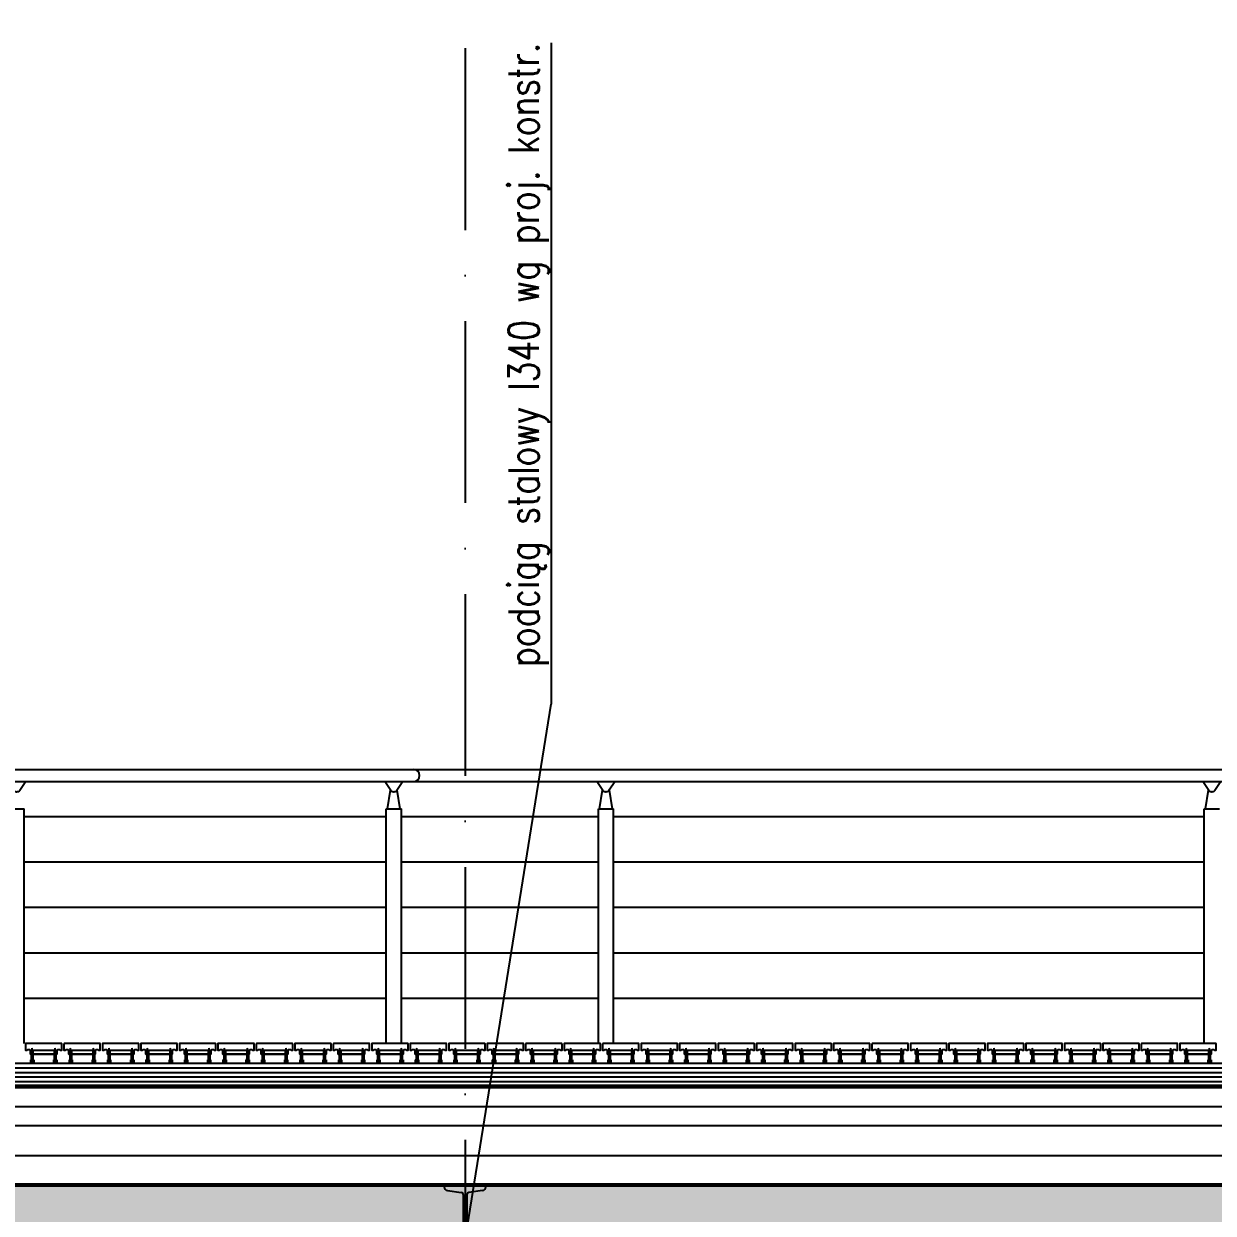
# Model space of a CAD drawing. Header units: millimetres. Extents: x 58205 to 122423, y 1055 to 94479.
# Drawn here: x 70079.8 to 70472.4, y 19543.4 to 19936.1 of the extents above; entities that cross this region are included whole.
import ezdxf

# ---------------------------------------------------------------- set-up
doc = ezdxf.new("R2010")
doc.units = ezdxf.units.MM
for name, pattern in [('0707_PB_080619_gn_xref$0$ACAD_ISO10W100', [18, 12, -3, 0, -3]), ('ACAD_ISO03W100', [30, 12, -18]), ('ACAD_ISO10W100', [18, 12, -3, 0, -3]), ('HIDDEN', [9.525, 6.35, -3.175])]:
    doc.linetypes.add(name, pattern=pattern)
for name, color, linetype in [('+48_HACZE', 253, 'Continuous'), ('+48_IZOLACJE', 4, 'Continuous'), ('+48_MEBLE', 251, 'Continuous'), ('+48_OPISY', 3, 'Continuous'), ('+48_OSIE', 8, 'Continuous'), ('+48_PRZEKRÓJ', 1, 'Continuous'), ('+48_STOLARKA_DRZWI', 3, 'Continuous'), ('+48_WEŁNA', 252, 'Continuous'), ('+48_WIDOK', 5, 'Continuous'), ('+48_ŻELBET', 242, 'Continuous'), ('1_CIENKA', 252, 'Continuous')]:
    doc.layers.add(name, color=color, linetype=linetype)
doc.styles.add('WRP_ARIAL', font='ARIAL.TTF', dxfattribs={"width": 0.8})
doc.linetypes.add('BATTING', pattern='A,0.00254,-2.54,[134,ltypeshp.shx,S=2.54,R=0,X=-2.54,Y=0],-5.08,[134,ltypeshp.shx,S=2.54,R=180,X=2.54,Y=0],-2.54', length=10.16254)
doc.linetypes.add('ZIGZAG', pattern='A,0.00254,-5.08,[131,ltypeshp.shx,S=5.08,R=0,X=-5.08,Y=0],-10.16,[131,ltypeshp.shx,S=5.08,R=180,X=5.08,Y=0],-5.08', length=20.32254)

# ---------------------------------------------------------------- blocks, each defined once
blk = doc.blocks.new('A$C6D9607FD')
at = {"layer": '+48_PRZEKRÓJ', "color": 251}
for p, q in [((137, 340), (0, 340)), ((0, 340), (0, 337.1)), ((10.5, 325), (56.1, 318.6)), ((126.5, 325), (80.9, 318.6)), ((137, 340), (137, 337.1)), ((62.4, 311.4), (62.4, 28.6)), ((74.6, 311.4), (74.6, 28.6)), ((0, 0), (0, 2.9)), ((10.5, 15), (56.1, 21.4)), ((126.5, 15), (80.9, 21.4)), ((137, 0), (137, 2.9)), ((137, 0), (0, 0)), ((137, 0), (0, 0))]:
    blk.add_line(p, q, dxfattribs=at)
for centre, radius, start, end in [((12.2, 337.1), 12.2, 180, 262.0304), ((55.1, 311.4), 7.3, 0, 82.0304), ((81.9, 311.4), 7.3, 97.9696, 180), ((124.8, 337.1), 12.2, 277.9696, 0), ((12.2, 2.9), 12.2, 97.9696, 180), ((55.1, 28.6), 7.3, 277.9696, 0), ((81.9, 28.6), 7.3, 180, 262.0304), ((124.8, 2.9), 12.2, 0, 82.0304)]:
    blk.add_arc(centre, radius, start, end, dxfattribs=at)

msp = doc.modelspace()

# ---------------------------------------------------------------- hatches: boundary and pattern name
at = {"layer": '+48_HACZE', "linetype": 'Continuous'}
h = msp.add_hatch(dxfattribs=at)
h.set_pattern_fill('ANSI33', color=256, scale=2, style=0)
h.set_pattern_definition([(45, (5e-05, 12723.362), (-8.9802561, 8.9802561), []), (45, (8.98, 12723.362), (-8.9802561, 8.9802561), [6.35, -3.175])])
edge = h.paths.add_edge_path()
edge.add_line((71253.484, 19449.451), (71277.484, 19449.451))
edge.add_line((71277.484, 19449.451), (71277.484, 19586.451))
edge.add_line((71277.484, 19586.451), (71253.484, 19586.451))
edge.add_line((71253.484, 19586.451), (71253.484, 19552.451))
edge.add_line((71253.484, 19552.451), (69717.484, 19553.447))
edge.add_line((69717.484, 19553.447), (69717.484, 19595.451))
edge.add_line((69717.484, 19595.451), (69693.484, 19595.451))
edge.add_line((69693.484, 19595.451), (69693.484, 19515.451))
edge.add_line((69693.484, 19515.451), (69717.484, 19515.451))
edge.add_line((69717.484, 19515.451), (69717.484, 19534.451))
edge.add_line((69717.484, 19534.451), (71253.484, 19534.451))
edge.add_line((71253.484, 19534.451), (71253.484, 19449.451))

# ---------------------------------------------------------------- linework, layer by layer
at = {"layer": '+48_IZOLACJE', "linetype": 'HIDDEN', "const_width": 1}
msp.add_lwpolyline([(69718.984, 19585.451), (71253.484, 19585.451)], dxfattribs=at)
at = {"layer": '+48_IZOLACJE', "linetype": 'ACAD_ISO03W100', "ltscale": 0.5, "const_width": 1}
msp.add_lwpolyline([(71253.484, 19552.947), (69717.484, 19552.974)], dxfattribs=at)
at = {"layer": '+48_MEBLE'}
for p, q in [((70208.484, 19689.951), (71271.984, 19689.951)), ((70208.484, 19685.951), (71271.995, 19685.951)), ((70074.984, 19676.951), (70079.984, 19676.951)), ((70199.484, 19676.951), (70204.484, 19676.951)), ((70269.484, 19599.451), (70269.484, 19676.951)), ((70269.484, 19676.951), (70274.484, 19676.951)), ((70269.484, 19599.451), (70269.484, 19676.951)), ((70269.484, 19676.951), (70274.484, 19676.951)), ((70274.484, 19599.451), (70274.484, 19676.951)), ((70274.484, 19599.451), (70274.484, 19676.951)), ((70469.484, 19599.451), (70469.484, 19676.951)), ((70469.484, 19676.951), (70474.484, 19676.951)), ((70079.984, 19674.451), (70199.484, 19674.451)), ((70079.984, 19674.451), (70199.484, 19674.451)), ((70204.484, 19674.451), (70269.484, 19674.451)), ((70274.484, 19674.451), (70469.484, 19674.451)), ((70079.984, 19659.451), (70199.484, 19659.451)), ((70204.484, 19659.451), (70269.484, 19659.451)), ((70274.484, 19659.451), (70469.484, 19659.451)), ((70079.984, 19644.451), (70199.484, 19644.451)), ((70204.484, 19644.451), (70269.484, 19644.451)), ((70274.484, 19644.451), (70469.484, 19644.451)), ((70079.984, 19629.451), (70199.484, 19629.451)), ((70204.484, 19629.451), (70269.484, 19629.451)), ((70274.484, 19629.451), (70469.484, 19629.451)), ((70079.984, 19614.451), (70199.484, 19614.451)), ((70079.984, 19614.451), (70199.484, 19614.451)), ((70204.484, 19614.451), (70269.484, 19614.451)), ((70274.484, 19614.451), (70469.484, 19614.451))]:
    msp.add_line(p, q, dxfattribs=at)
for points in [[(70080.484, 19685.951), (70078.475, 19682.951, -0.4595573), (70076.475, 19682.951), (70074.484, 19685.951)], [(70080.484, 19685.951), (70078.475, 19682.951, -0.4595573), (70076.475, 19682.951), (70074.484, 19685.951)], [(70204.984, 19685.951), (70202.975, 19682.951, -0.4595573), (70200.975, 19682.951), (70198.984, 19685.951)], [(70204.984, 19685.951), (70202.975, 19682.951, -0.4595573), (70200.975, 19682.951), (70198.984, 19685.951)], [(70274.984, 19685.951), (70272.975, 19682.951, -0.4595573), (70270.975, 19682.951), (70268.984, 19685.951)], [(70274.984, 19685.951), (70272.975, 19682.951, -0.4595573), (70270.975, 19682.951), (70268.984, 19685.951)], [(70474.984, 19685.951), (70472.975, 19682.951, -0.4595573), (70470.975, 19682.951), (70468.984, 19685.951)]]:
    msp.add_lwpolyline(points, format="xyb", dxfattribs=at)
for points in [[(70199.843, 19676.951), (70200.845, 19683.147)], [(70199.843, 19676.951), (70200.845, 19683.147)], [(70204.108, 19676.951), (70203.106, 19683.145)], [(70204.108, 19676.951), (70203.106, 19683.145)], [(70269.843, 19676.951), (70270.845, 19683.147)], [(70269.843, 19676.951), (70270.845, 19683.147)], [(70274.108, 19676.951), (70273.106, 19683.146)], [(70274.108, 19676.951), (70273.106, 19683.146)], [(70469.843, 19676.951), (70470.845, 19683.147)]]:
    msp.add_lwpolyline(points, dxfattribs=at)
at = {"layer": '+48_OPISY'}
for points in [[(70253.926, 19929.863), (70253.926, 19711.475)], [(70224.874, 19530.405), (70253.926, 19711.475)]]:
    msp.add_lwpolyline(points, dxfattribs=at)
at = {"layer": '+48_OSIE', "linetype": 'ACAD_ISO10W100', "ltscale": 5}
msp.add_line((70225.484, 20108.228), (70225.484, 18660.697), dxfattribs=at)
at = {"layer": '+48_WEŁNA', "linetype": 'BATTING', "ltscale": 0.6}
msp.add_line((69717.484, 19578.701), (71252.984, 19578.701), dxfattribs=at)
at = {"layer": '+48_WEŁNA', "linetype": 'BATTING', "ltscale": 0.9}
msp.add_line((69717.484, 19562.451), (71252.984, 19562.451), dxfattribs=at)
at = {"layer": '+48_WEŁNA', "linetype": 'ZIGZAG', "ltscale": 0.28}
for points in [[(69718.984, 19591.451), (71253.484, 19591.451)], [(69718.984, 19588.451), (71252.884, 19588.451)]]:
    msp.add_lwpolyline(points, dxfattribs=at)
at = {"layer": '+48_WIDOK'}
for p, q in [((69746.484, 19689.951), (70208.484, 19689.951)), ((69746.484, 19685.951), (70208.484, 19685.951)), ((70074.984, 19676.951), (70079.984, 19676.951)), ((70079.984, 19599.451), (70079.984, 19676.951)), ((70079.984, 19599.451), (70079.984, 19676.951)), ((70199.484, 19599.451), (70199.484, 19676.951)), ((70199.484, 19599.451), (70199.484, 19676.951)), ((70199.484, 19676.951), (70204.484, 19676.951)), ((70204.484, 19599.451), (70204.484, 19676.951)), ((70204.484, 19599.451), (70204.484, 19676.951))]:
    msp.add_line(p, q, dxfattribs=at)
at = {"layer": '+48_WIDOK', "ltscale": 3}
for p, q in [((69717.484, 19584.951), (71253.484, 19584.951)), ((69717.484, 19572.451), (71252.984, 19572.451))]:
    msp.add_line(p, q, dxfattribs=at)
for points in [[(69720.269, 19592.951), (71253.484, 19592.951)], [(69718.984, 19589.951), (71253.484, 19589.951)], [(69718.984, 19586.951), (71252.884, 19586.951)]]:
    msp.add_lwpolyline(points, dxfattribs=at)
at = {"layer": '+48_WIDOK'}
msp.add_arc((70208.484, 19687.951), 2, 270, 90, dxfattribs=at)
at = {"layer": '+48_ŻELBET', "linetype": 'Continuous'}
msp.add_line((69717.484, 19552.451), (71253.484, 19552.451), dxfattribs=at)
at = {"layer": '1_CIENKA', "linetype": '0707_PB_080619_gn_xref$0$ACAD_ISO10W100', "lineweight": -3, "ltscale": 0.1}
for p, q in [((70082.584, 19592.951), (70082.584, 19598.301)), ((70090.184, 19592.951), (70090.184, 19598.301)), ((70095.284, 19592.951), (70095.284, 19598.301)), ((70102.884, 19592.951), (70102.884, 19598.301)), ((70107.984, 19592.951), (70107.984, 19598.301)), ((70115.584, 19592.951), (70115.584, 19598.301)), ((70120.684, 19592.951), (70120.684, 19598.301)), ((70128.284, 19592.951), (70128.284, 19598.301)), ((70133.384, 19592.951), (70133.384, 19598.301)), ((70140.984, 19592.951), (70140.984, 19598.301)), ((70146.084, 19592.951), (70146.084, 19598.301)), ((70153.684, 19592.951), (70153.684, 19598.301)), ((70158.784, 19592.951), (70158.784, 19598.301)), ((70166.384, 19592.951), (70166.384, 19598.301)), ((70171.484, 19592.951), (70171.484, 19598.301)), ((70179.084, 19592.951), (70179.084, 19598.301)), ((70184.184, 19592.951), (70184.184, 19598.301)), ((70191.784, 19592.951), (70191.784, 19598.301)), ((70196.884, 19592.951), (70196.884, 19598.301)), ((70204.484, 19592.951), (70204.484, 19598.301)), ((70209.584, 19592.951), (70209.584, 19598.301)), ((70217.184, 19592.951), (70217.184, 19598.301)), ((70222.284, 19592.951), (70222.284, 19598.301)), ((70229.884, 19592.951), (70229.884, 19598.301)), ((70234.984, 19592.951), (70234.984, 19598.301)), ((70242.584, 19592.951), (70242.584, 19598.301)), ((70247.684, 19592.951), (70247.684, 19598.301)), ((70255.284, 19592.951), (70255.284, 19598.301)), ((70260.384, 19592.951), (70260.384, 19598.301)), ((70267.984, 19592.951), (70267.984, 19598.301)), ((70273.084, 19592.951), (70273.084, 19598.301)), ((70280.684, 19592.951), (70280.684, 19598.301)), ((70285.784, 19592.951), (70285.784, 19598.301)), ((70293.384, 19592.951), (70293.384, 19598.301)), ((70298.484, 19592.951), (70298.484, 19598.301)), ((70306.084, 19592.951), (70306.084, 19598.301)), ((70311.184, 19592.951), (70311.184, 19598.301)), ((70318.784, 19592.951), (70318.784, 19598.301)), ((70323.884, 19592.951), (70323.884, 19598.301)), ((70331.484, 19592.951), (70331.484, 19598.301)), ((70336.584, 19592.951), (70336.584, 19598.301)), ((70344.184, 19592.951), (70344.184, 19598.301)), ((70349.284, 19592.951), (70349.284, 19598.301)), ((70356.884, 19592.951), (70356.884, 19598.301)), ((70361.984, 19592.951), (70361.984, 19598.301)), ((70369.584, 19592.951), (70369.584, 19598.301)), ((70374.684, 19592.951), (70374.684, 19598.301)), ((70382.284, 19592.951), (70382.284, 19598.301)), ((70387.384, 19592.951), (70387.384, 19598.301)), ((70394.984, 19592.951), (70394.984, 19598.301)), ((70400.084, 19592.951), (70400.084, 19598.301)), ((70407.684, 19592.951), (70407.684, 19598.301)), ((70412.784, 19592.951), (70412.784, 19598.301)), ((70420.384, 19592.951), (70420.384, 19598.301)), ((70425.484, 19592.951), (70425.484, 19598.301)), ((70433.084, 19592.951), (70433.084, 19598.301)), ((70438.184, 19592.951), (70438.184, 19598.301)), ((70445.784, 19592.951), (70445.784, 19598.301)), ((70450.884, 19592.951), (70450.884, 19598.301)), ((70458.484, 19592.951), (70458.484, 19598.301)), ((70463.584, 19592.951), (70463.584, 19598.301)), ((70471.184, 19592.951), (70471.184, 19598.301))]:
    msp.add_line(p, q, dxfattribs=at)
at = {"layer": '1_CIENKA', "lineweight": -3}
for p, q in [((70082.034, 19595.951), (70090.734, 19595.951)), ((70082.066, 19594.134), (70083.101, 19594.134)), ((70082.066, 19594.134), (70082.066, 19592.951)), ((70082.309, 19597.251), (70082.309, 19594.134)), ((70082.859, 19597.251), (70082.859, 19594.134)), ((70083.101, 19594.134), (70083.101, 19592.951)), ((70089.666, 19594.134), (70089.666, 19592.951)), ((70090.701, 19594.134), (70089.666, 19594.134)), ((70089.909, 19597.251), (70089.909, 19594.134)), ((70090.459, 19597.251), (70090.459, 19594.134)), ((70090.701, 19594.134), (70090.701, 19592.951)), ((70094.734, 19595.951), (70103.434, 19595.951)), ((70094.766, 19594.134), (70095.801, 19594.134)), ((70094.766, 19594.134), (70094.766, 19592.951)), ((70095.009, 19597.251), (70095.009, 19594.134)), ((70095.559, 19597.251), (70095.559, 19594.134)), ((70095.801, 19594.134), (70095.801, 19592.951)), ((70102.366, 19594.134), (70102.366, 19592.951)), ((70103.401, 19594.134), (70102.366, 19594.134)), ((70102.609, 19597.251), (70102.609, 19594.134)), ((70103.159, 19597.251), (70103.159, 19594.134)), ((70103.401, 19594.134), (70103.401, 19592.951)), ((70107.434, 19595.951), (70116.134, 19595.951)), ((70107.466, 19594.134), (70108.501, 19594.134)), ((70107.466, 19594.134), (70107.466, 19592.951)), ((70107.709, 19597.251), (70107.709, 19594.134)), ((70108.259, 19597.251), (70108.259, 19594.134)), ((70108.501, 19594.134), (70108.501, 19592.951)), ((70115.066, 19594.134), (70115.066, 19592.951)), ((70116.101, 19594.134), (70115.066, 19594.134)), ((70115.309, 19597.251), (70115.309, 19594.134)), ((70115.859, 19597.251), (70115.859, 19594.134)), ((70116.101, 19594.134), (70116.101, 19592.951)), ((70120.134, 19595.951), (70128.834, 19595.951)), ((70120.166, 19594.134), (70121.201, 19594.134)), ((70120.166, 19594.134), (70120.166, 19592.951)), ((70120.409, 19597.251), (70120.409, 19594.134)), ((70120.959, 19597.251), (70120.959, 19594.134)), ((70121.201, 19594.134), (70121.201, 19592.951)), ((70127.766, 19594.134), (70127.766, 19592.951)), ((70128.801, 19594.134), (70127.766, 19594.134)), ((70128.009, 19597.251), (70128.009, 19594.134)), ((70128.559, 19597.251), (70128.559, 19594.134)), ((70128.801, 19594.134), (70128.801, 19592.951)), ((70132.834, 19595.951), (70141.534, 19595.951)), ((70132.866, 19594.134), (70133.901, 19594.134)), ((70132.866, 19594.134), (70132.866, 19592.951)), ((70133.109, 19597.251), (70133.109, 19594.134)), ((70133.659, 19597.251), (70133.659, 19594.134)), ((70133.901, 19594.134), (70133.901, 19592.951)), ((70140.466, 19594.134), (70140.466, 19592.951)), ((70141.501, 19594.134), (70140.466, 19594.134)), ((70140.709, 19597.251), (70140.709, 19594.134)), ((70141.259, 19597.251), (70141.259, 19594.134)), ((70141.501, 19594.134), (70141.501, 19592.951)), ((70145.534, 19595.951), (70154.234, 19595.951)), ((70145.566, 19594.134), (70146.601, 19594.134)), ((70145.566, 19594.134), (70145.566, 19592.951)), ((70145.809, 19597.251), (70145.809, 19594.134)), ((70146.359, 19597.251), (70146.359, 19594.134)), ((70146.601, 19594.134), (70146.601, 19592.951)), ((70153.166, 19594.134), (70153.166, 19592.951)), ((70154.201, 19594.134), (70153.166, 19594.134)), ((70153.409, 19597.251), (70153.409, 19594.134)), ((70153.959, 19597.251), (70153.959, 19594.134)), ((70154.201, 19594.134), (70154.201, 19592.951)), ((70158.234, 19595.951), (70166.934, 19595.951)), ((70158.266, 19594.134), (70159.301, 19594.134)), ((70158.266, 19594.134), (70158.266, 19592.951)), ((70158.509, 19597.251), (70158.509, 19594.134)), ((70159.059, 19597.251), (70159.059, 19594.134)), ((70159.301, 19594.134), (70159.301, 19592.951)), ((70165.866, 19594.134), (70165.866, 19592.951)), ((70166.901, 19594.134), (70165.866, 19594.134)), ((70166.109, 19597.251), (70166.109, 19594.134)), ((70166.659, 19597.251), (70166.659, 19594.134)), ((70166.901, 19594.134), (70166.901, 19592.951)), ((70170.934, 19595.951), (70179.634, 19595.951)), ((70170.966, 19594.134), (70172.001, 19594.134)), ((70170.966, 19594.134), (70170.966, 19592.951)), ((70171.209, 19597.251), (70171.209, 19594.134)), ((70171.759, 19597.251), (70171.759, 19594.134)), ((70172.001, 19594.134), (70172.001, 19592.951)), ((70178.566, 19594.134), (70178.566, 19592.951)), ((70179.601, 19594.134), (70178.566, 19594.134)), ((70178.809, 19597.251), (70178.809, 19594.134)), ((70179.359, 19597.251), (70179.359, 19594.134)), ((70179.601, 19594.134), (70179.601, 19592.951)), ((70183.634, 19595.951), (70192.334, 19595.951)), ((70183.666, 19594.134), (70184.701, 19594.134)), ((70183.666, 19594.134), (70183.666, 19592.951)), ((70183.909, 19597.251), (70183.909, 19594.134)), ((70184.459, 19597.251), (70184.459, 19594.134)), ((70184.701, 19594.134), (70184.701, 19592.951)), ((70191.266, 19594.134), (70191.266, 19592.951)), ((70192.301, 19594.134), (70191.266, 19594.134)), ((70191.509, 19597.251), (70191.509, 19594.134)), ((70192.059, 19597.251), (70192.059, 19594.134)), ((70192.301, 19594.134), (70192.301, 19592.951)), ((70196.334, 19595.951), (70205.034, 19595.951)), ((70196.366, 19594.134), (70197.401, 19594.134)), ((70196.366, 19594.134), (70196.366, 19592.951)), ((70196.609, 19597.251), (70196.609, 19594.134)), ((70197.159, 19597.251), (70197.159, 19594.134)), ((70197.401, 19594.134), (70197.401, 19592.951)), ((70203.966, 19594.134), (70203.966, 19592.951)), ((70205.001, 19594.134), (70203.966, 19594.134)), ((70204.209, 19597.251), (70204.209, 19594.134)), ((70204.759, 19597.251), (70204.759, 19594.134)), ((70205.001, 19594.134), (70205.001, 19592.951)), ((70209.034, 19595.951), (70217.734, 19595.951)), ((70209.066, 19594.134), (70210.101, 19594.134)), ((70209.066, 19594.134), (70209.066, 19592.951)), ((70209.309, 19597.251), (70209.309, 19594.134)), ((70209.859, 19597.251), (70209.859, 19594.134)), ((70210.101, 19594.134), (70210.101, 19592.951)), ((70216.666, 19594.134), (70216.666, 19592.951)), ((70217.701, 19594.134), (70216.666, 19594.134)), ((70216.909, 19597.251), (70216.909, 19594.134)), ((70217.459, 19597.251), (70217.459, 19594.134)), ((70217.701, 19594.134), (70217.701, 19592.951)), ((70221.734, 19595.951), (70230.434, 19595.951)), ((70221.766, 19594.134), (70222.801, 19594.134)), ((70221.766, 19594.134), (70221.766, 19592.951)), ((70222.009, 19597.251), (70222.009, 19594.134)), ((70222.559, 19597.251), (70222.559, 19594.134)), ((70222.801, 19594.134), (70222.801, 19592.951)), ((70229.366, 19594.134), (70229.366, 19592.951)), ((70230.401, 19594.134), (70229.366, 19594.134)), ((70229.609, 19597.251), (70229.609, 19594.134)), ((70230.159, 19597.251), (70230.159, 19594.134)), ((70230.401, 19594.134), (70230.401, 19592.951)), ((70234.434, 19595.951), (70243.134, 19595.951)), ((70234.466, 19594.134), (70235.501, 19594.134)), ((70234.466, 19594.134), (70234.466, 19592.951)), ((70234.709, 19597.251), (70234.709, 19594.134)), ((70235.259, 19597.251), (70235.259, 19594.134)), ((70235.501, 19594.134), (70235.501, 19592.951)), ((70242.066, 19594.134), (70242.066, 19592.951)), ((70243.101, 19594.134), (70242.066, 19594.134)), ((70242.309, 19597.251), (70242.309, 19594.134)), ((70242.859, 19597.251), (70242.859, 19594.134)), ((70243.101, 19594.134), (70243.101, 19592.951)), ((70247.134, 19595.951), (70255.834, 19595.951)), ((70247.166, 19594.134), (70248.201, 19594.134)), ((70247.166, 19594.134), (70247.166, 19592.951)), ((70247.409, 19597.251), (70247.409, 19594.134)), ((70247.959, 19597.251), (70247.959, 19594.134)), ((70248.201, 19594.134), (70248.201, 19592.951)), ((70254.766, 19594.134), (70254.766, 19592.951)), ((70255.801, 19594.134), (70254.766, 19594.134)), ((70255.009, 19597.251), (70255.009, 19594.134)), ((70255.559, 19597.251), (70255.559, 19594.134)), ((70255.801, 19594.134), (70255.801, 19592.951)), ((70259.834, 19595.951), (70268.534, 19595.951)), ((70259.866, 19594.134), (70260.901, 19594.134)), ((70259.866, 19594.134), (70259.866, 19592.951)), ((70260.109, 19597.251), (70260.109, 19594.134)), ((70260.659, 19597.251), (70260.659, 19594.134)), ((70260.901, 19594.134), (70260.901, 19592.951)), ((70267.466, 19594.134), (70267.466, 19592.951)), ((70268.501, 19594.134), (70267.466, 19594.134)), ((70267.709, 19597.251), (70267.709, 19594.134)), ((70268.259, 19597.251), (70268.259, 19594.134)), ((70268.501, 19594.134), (70268.501, 19592.951)), ((70272.534, 19595.951), (70281.234, 19595.951)), ((70272.566, 19594.134), (70273.601, 19594.134)), ((70272.566, 19594.134), (70272.566, 19592.951)), ((70272.809, 19597.251), (70272.809, 19594.134)), ((70273.359, 19597.251), (70273.359, 19594.134)), ((70273.601, 19594.134), (70273.601, 19592.951)), ((70280.166, 19594.134), (70280.166, 19592.951)), ((70281.201, 19594.134), (70280.166, 19594.134)), ((70280.409, 19597.251), (70280.409, 19594.134)), ((70280.959, 19597.251), (70280.959, 19594.134)), ((70281.201, 19594.134), (70281.201, 19592.951)), ((70285.234, 19595.951), (70293.934, 19595.951)), ((70285.266, 19594.134), (70286.301, 19594.134)), ((70285.266, 19594.134), (70285.266, 19592.951)), ((70285.509, 19597.251), (70285.509, 19594.134)), ((70286.059, 19597.251), (70286.059, 19594.134)), ((70286.301, 19594.134), (70286.301, 19592.951)), ((70292.866, 19594.134), (70292.866, 19592.951)), ((70293.901, 19594.134), (70292.866, 19594.134)), ((70293.109, 19597.251), (70293.109, 19594.134)), ((70293.659, 19597.251), (70293.659, 19594.134)), ((70293.901, 19594.134), (70293.901, 19592.951)), ((70297.934, 19595.951), (70306.634, 19595.951)), ((70297.966, 19594.134), (70299.001, 19594.134)), ((70297.966, 19594.134), (70297.966, 19592.951)), ((70298.209, 19597.251), (70298.209, 19594.134)), ((70298.759, 19597.251), (70298.759, 19594.134)), ((70299.001, 19594.134), (70299.001, 19592.951)), ((70305.566, 19594.134), (70305.566, 19592.951)), ((70306.601, 19594.134), (70305.566, 19594.134)), ((70305.809, 19597.251), (70305.809, 19594.134)), ((70306.359, 19597.251), (70306.359, 19594.134)), ((70306.601, 19594.134), (70306.601, 19592.951)), ((70310.634, 19595.951), (70319.334, 19595.951)), ((70310.666, 19594.134), (70311.701, 19594.134)), ((70310.666, 19594.134), (70310.666, 19592.951)), ((70310.909, 19597.251), (70310.909, 19594.134)), ((70311.459, 19597.251), (70311.459, 19594.134)), ((70311.701, 19594.134), (70311.701, 19592.951)), ((70318.266, 19594.134), (70318.266, 19592.951)), ((70319.301, 19594.134), (70318.266, 19594.134)), ((70318.509, 19597.251), (70318.509, 19594.134)), ((70319.059, 19597.251), (70319.059, 19594.134)), ((70319.301, 19594.134), (70319.301, 19592.951)), ((70323.334, 19595.951), (70332.034, 19595.951)), ((70323.366, 19594.134), (70324.401, 19594.134)), ((70323.366, 19594.134), (70323.366, 19592.951)), ((70323.609, 19597.251), (70323.609, 19594.134)), ((70324.159, 19597.251), (70324.159, 19594.134)), ((70324.401, 19594.134), (70324.401, 19592.951)), ((70330.966, 19594.134), (70330.966, 19592.951)), ((70332.001, 19594.134), (70330.966, 19594.134)), ((70331.209, 19597.251), (70331.209, 19594.134)), ((70331.759, 19597.251), (70331.759, 19594.134)), ((70332.001, 19594.134), (70332.001, 19592.951)), ((70336.034, 19595.951), (70344.734, 19595.951)), ((70336.066, 19594.134), (70337.101, 19594.134)), ((70336.066, 19594.134), (70336.066, 19592.951)), ((70336.309, 19597.251), (70336.309, 19594.134)), ((70336.859, 19597.251), (70336.859, 19594.134)), ((70337.101, 19594.134), (70337.101, 19592.951)), ((70343.666, 19594.134), (70343.666, 19592.951)), ((70344.701, 19594.134), (70343.666, 19594.134)), ((70343.909, 19597.251), (70343.909, 19594.134)), ((70344.459, 19597.251), (70344.459, 19594.134)), ((70344.701, 19594.134), (70344.701, 19592.951)), ((70348.734, 19595.951), (70357.434, 19595.951)), ((70348.766, 19594.134), (70349.801, 19594.134)), ((70348.766, 19594.134), (70348.766, 19592.951)), ((70349.009, 19597.251), (70349.009, 19594.134)), ((70349.559, 19597.251), (70349.559, 19594.134)), ((70349.801, 19594.134), (70349.801, 19592.951)), ((70356.366, 19594.134), (70356.366, 19592.951)), ((70357.401, 19594.134), (70356.366, 19594.134)), ((70356.609, 19597.251), (70356.609, 19594.134)), ((70357.159, 19597.251), (70357.159, 19594.134)), ((70357.401, 19594.134), (70357.401, 19592.951)), ((70361.434, 19595.951), (70370.134, 19595.951)), ((70361.466, 19594.134), (70362.501, 19594.134)), ((70361.466, 19594.134), (70361.466, 19592.951)), ((70361.709, 19597.251), (70361.709, 19594.134)), ((70362.259, 19597.251), (70362.259, 19594.134)), ((70362.501, 19594.134), (70362.501, 19592.951)), ((70369.066, 19594.134), (70369.066, 19592.951)), ((70370.101, 19594.134), (70369.066, 19594.134)), ((70369.309, 19597.251), (70369.309, 19594.134)), ((70369.859, 19597.251), (70369.859, 19594.134)), ((70370.101, 19594.134), (70370.101, 19592.951)), ((70374.134, 19595.951), (70382.834, 19595.951)), ((70374.166, 19594.134), (70375.201, 19594.134)), ((70374.166, 19594.134), (70374.166, 19592.951)), ((70374.409, 19597.251), (70374.409, 19594.134)), ((70374.959, 19597.251), (70374.959, 19594.134)), ((70375.201, 19594.134), (70375.201, 19592.951)), ((70381.766, 19594.134), (70381.766, 19592.951)), ((70382.801, 19594.134), (70381.766, 19594.134)), ((70382.009, 19597.251), (70382.009, 19594.134)), ((70382.559, 19597.251), (70382.559, 19594.134)), ((70382.801, 19594.134), (70382.801, 19592.951)), ((70386.834, 19595.951), (70395.534, 19595.951)), ((70386.866, 19594.134), (70387.901, 19594.134)), ((70386.866, 19594.134), (70386.866, 19592.951)), ((70387.109, 19597.251), (70387.109, 19594.134)), ((70387.659, 19597.251), (70387.659, 19594.134)), ((70387.901, 19594.134), (70387.901, 19592.951)), ((70394.466, 19594.134), (70394.466, 19592.951)), ((70395.501, 19594.134), (70394.466, 19594.134)), ((70394.709, 19597.251), (70394.709, 19594.134)), ((70395.259, 19597.251), (70395.259, 19594.134)), ((70395.501, 19594.134), (70395.501, 19592.951)), ((70399.534, 19595.951), (70408.234, 19595.951)), ((70399.566, 19594.134), (70400.601, 19594.134)), ((70399.566, 19594.134), (70399.566, 19592.951)), ((70399.809, 19597.251), (70399.809, 19594.134)), ((70400.359, 19597.251), (70400.359, 19594.134)), ((70400.601, 19594.134), (70400.601, 19592.951)), ((70407.166, 19594.134), (70407.166, 19592.951)), ((70408.201, 19594.134), (70407.166, 19594.134)), ((70407.409, 19597.251), (70407.409, 19594.134)), ((70407.959, 19597.251), (70407.959, 19594.134)), ((70408.201, 19594.134), (70408.201, 19592.951)), ((70412.234, 19595.951), (70420.934, 19595.951)), ((70412.266, 19594.134), (70413.301, 19594.134)), ((70412.266, 19594.134), (70412.266, 19592.951)), ((70412.509, 19597.251), (70412.509, 19594.134)), ((70413.059, 19597.251), (70413.059, 19594.134)), ((70413.301, 19594.134), (70413.301, 19592.951)), ((70419.866, 19594.134), (70419.866, 19592.951)), ((70420.901, 19594.134), (70419.866, 19594.134)), ((70420.109, 19597.251), (70420.109, 19594.134)), ((70420.659, 19597.251), (70420.659, 19594.134)), ((70420.901, 19594.134), (70420.901, 19592.951)), ((70424.934, 19595.951), (70433.634, 19595.951)), ((70424.966, 19594.134), (70426.001, 19594.134)), ((70424.966, 19594.134), (70424.966, 19592.951)), ((70425.209, 19597.251), (70425.209, 19594.134)), ((70425.759, 19597.251), (70425.759, 19594.134)), ((70426.001, 19594.134), (70426.001, 19592.951)), ((70432.566, 19594.134), (70432.566, 19592.951)), ((70433.601, 19594.134), (70432.566, 19594.134)), ((70432.809, 19597.251), (70432.809, 19594.134)), ((70433.359, 19597.251), (70433.359, 19594.134)), ((70433.601, 19594.134), (70433.601, 19592.951)), ((70437.634, 19595.951), (70446.334, 19595.951)), ((70437.666, 19594.134), (70438.701, 19594.134)), ((70437.666, 19594.134), (70437.666, 19592.951)), ((70437.909, 19597.251), (70437.909, 19594.134)), ((70438.459, 19597.251), (70438.459, 19594.134)), ((70438.701, 19594.134), (70438.701, 19592.951)), ((70445.266, 19594.134), (70445.266, 19592.951)), ((70446.301, 19594.134), (70445.266, 19594.134)), ((70445.509, 19597.251), (70445.509, 19594.134)), ((70446.059, 19597.251), (70446.059, 19594.134)), ((70446.301, 19594.134), (70446.301, 19592.951)), ((70450.334, 19595.951), (70459.034, 19595.951)), ((70450.366, 19594.134), (70451.401, 19594.134)), ((70450.366, 19594.134), (70450.366, 19592.951)), ((70450.609, 19597.251), (70450.609, 19594.134)), ((70451.159, 19597.251), (70451.159, 19594.134)), ((70451.401, 19594.134), (70451.401, 19592.951)), ((70457.966, 19594.134), (70457.966, 19592.951)), ((70459.001, 19594.134), (70457.966, 19594.134)), ((70458.209, 19597.251), (70458.209, 19594.134)), ((70458.759, 19597.251), (70458.759, 19594.134)), ((70459.001, 19594.134), (70459.001, 19592.951)), ((70463.034, 19595.951), (70471.734, 19595.951)), ((70463.066, 19594.134), (70464.101, 19594.134)), ((70463.066, 19594.134), (70463.066, 19592.951)), ((70463.309, 19597.251), (70463.309, 19594.134)), ((70463.859, 19597.251), (70463.859, 19594.134)), ((70464.101, 19594.134), (70464.101, 19592.951)), ((70470.666, 19594.134), (70470.666, 19592.951)), ((70471.701, 19594.134), (70470.666, 19594.134)), ((70470.909, 19597.251), (70470.909, 19594.134)), ((70471.459, 19597.251), (70471.459, 19594.134)), ((70471.701, 19594.134), (70471.701, 19592.951))]:
    msp.add_line(p, q, dxfattribs=at)
for points in [[(70081.934, 19597.251), (70090.834, 19597.251, -0.536675), (70091.834, 19597.251), (70092.384, 19597.251), (70092.384, 19599.351, 0.4142136), (70092.284, 19599.451), (70080.484, 19599.451, 0.4140826), (70080.384, 19599.351), (70080.384, 19597.251), (70080.934, 19597.251, -0.536675)], [(70094.634, 19597.251), (70103.534, 19597.251, -0.536675), (70104.534, 19597.251), (70105.084, 19597.251), (70105.084, 19599.351, 0.4142136), (70104.984, 19599.451), (70093.184, 19599.451, 0.4140826), (70093.084, 19599.351), (70093.084, 19597.251), (70093.634, 19597.251, -0.536675)], [(70107.334, 19597.251), (70116.234, 19597.251, -0.536675), (70117.234, 19597.251), (70117.784, 19597.251), (70117.784, 19599.351, 0.4142136), (70117.684, 19599.451), (70105.884, 19599.451, 0.4140826), (70105.784, 19599.351), (70105.784, 19597.251), (70106.334, 19597.251, -0.536675)], [(70120.034, 19597.251), (70128.934, 19597.251, -0.536675), (70129.934, 19597.251), (70130.484, 19597.251), (70130.484, 19599.351, 0.4142136), (70130.384, 19599.451), (70118.584, 19599.451, 0.4140826), (70118.484, 19599.351), (70118.484, 19597.251), (70119.034, 19597.251, -0.536675)], [(70132.734, 19597.251), (70141.634, 19597.251, -0.536675), (70142.634, 19597.251), (70143.184, 19597.251), (70143.184, 19599.351, 0.4142136), (70143.084, 19599.451), (70131.284, 19599.451, 0.4140826), (70131.184, 19599.351), (70131.184, 19597.251), (70131.734, 19597.251, -0.536675)], [(70145.434, 19597.251), (70154.334, 19597.251, -0.536675), (70155.334, 19597.251), (70155.884, 19597.251), (70155.884, 19599.351, 0.4142136), (70155.784, 19599.451), (70143.984, 19599.451, 0.4140826), (70143.884, 19599.351), (70143.884, 19597.251), (70144.434, 19597.251, -0.536675)], [(70158.134, 19597.251), (70167.034, 19597.251, -0.536675), (70168.034, 19597.251), (70168.584, 19597.251), (70168.584, 19599.351, 0.4142136), (70168.484, 19599.451), (70156.684, 19599.451, 0.4140826), (70156.584, 19599.351), (70156.584, 19597.251), (70157.134, 19597.251, -0.536675)], [(70170.834, 19597.251), (70179.734, 19597.251, -0.536675), (70180.734, 19597.251), (70181.284, 19597.251), (70181.284, 19599.351, 0.4142136), (70181.184, 19599.451), (70169.384, 19599.451, 0.4140826), (70169.284, 19599.351), (70169.284, 19597.251), (70169.834, 19597.251, -0.536675)], [(70183.534, 19597.251), (70192.434, 19597.251, -0.536675), (70193.434, 19597.251), (70193.984, 19597.251), (70193.984, 19599.351, 0.4142136), (70193.884, 19599.451), (70182.084, 19599.451, 0.4140826), (70181.984, 19599.351), (70181.984, 19597.251), (70182.534, 19597.251, -0.536675)], [(70196.234, 19597.251), (70205.134, 19597.251, -0.536675), (70206.134, 19597.251), (70206.684, 19597.251), (70206.684, 19599.351, 0.4142136), (70206.584, 19599.451), (70194.784, 19599.451, 0.4140826), (70194.684, 19599.351), (70194.684, 19597.251), (70195.234, 19597.251, -0.536675)], [(70208.934, 19597.251), (70217.834, 19597.251, -0.536675), (70218.834, 19597.251), (70219.384, 19597.251), (70219.384, 19599.351, 0.4142136), (70219.284, 19599.451), (70207.484, 19599.451, 0.4140826), (70207.384, 19599.351), (70207.384, 19597.251), (70207.934, 19597.251, -0.536675)], [(70221.634, 19597.251), (70230.534, 19597.251, -0.536675), (70231.534, 19597.251), (70232.084, 19597.251), (70232.084, 19599.351, 0.4142136), (70231.984, 19599.451), (70220.184, 19599.451, 0.4140826), (70220.084, 19599.351), (70220.084, 19597.251), (70220.634, 19597.251, -0.536675)], [(70234.334, 19597.251), (70243.234, 19597.251, -0.536675), (70244.234, 19597.251), (70244.784, 19597.251), (70244.784, 19599.351, 0.4142136), (70244.684, 19599.451), (70232.884, 19599.451, 0.4140826), (70232.784, 19599.351), (70232.784, 19597.251), (70233.334, 19597.251, -0.536675)], [(70247.034, 19597.251), (70255.934, 19597.251, -0.536675), (70256.934, 19597.251), (70257.484, 19597.251), (70257.484, 19599.351, 0.4142136), (70257.384, 19599.451), (70245.584, 19599.451, 0.4140826), (70245.484, 19599.351), (70245.484, 19597.251), (70246.034, 19597.251, -0.536675)], [(70259.734, 19597.251), (70268.634, 19597.251, -0.536675), (70269.634, 19597.251), (70270.184, 19597.251), (70270.184, 19599.351, 0.4142136), (70270.084, 19599.451), (70258.284, 19599.451, 0.4140826), (70258.184, 19599.351), (70258.184, 19597.251), (70258.734, 19597.251, -0.536675)], [(70272.434, 19597.251), (70281.334, 19597.251, -0.536675), (70282.334, 19597.251), (70282.884, 19597.251), (70282.884, 19599.351, 0.4142136), (70282.784, 19599.451), (70270.984, 19599.451, 0.4140826), (70270.884, 19599.351), (70270.884, 19597.251), (70271.434, 19597.251, -0.536675)], [(70285.134, 19597.251), (70294.034, 19597.251, -0.536675), (70295.034, 19597.251), (70295.584, 19597.251), (70295.584, 19599.351, 0.4142136), (70295.484, 19599.451), (70283.684, 19599.451, 0.4140826), (70283.584, 19599.351), (70283.584, 19597.251), (70284.134, 19597.251, -0.536675)], [(70297.834, 19597.251), (70306.734, 19597.251, -0.536675), (70307.734, 19597.251), (70308.284, 19597.251), (70308.284, 19599.351, 0.4142136), (70308.184, 19599.451), (70296.384, 19599.451, 0.4140826), (70296.284, 19599.351), (70296.284, 19597.251), (70296.834, 19597.251, -0.536675)], [(70310.534, 19597.251), (70319.434, 19597.251, -0.536675), (70320.434, 19597.251), (70320.984, 19597.251), (70320.984, 19599.351, 0.4142136), (70320.884, 19599.451), (70309.084, 19599.451, 0.4140826), (70308.984, 19599.351), (70308.984, 19597.251), (70309.534, 19597.251, -0.536675)], [(70323.234, 19597.251), (70332.134, 19597.251, -0.536675), (70333.134, 19597.251), (70333.684, 19597.251), (70333.684, 19599.351, 0.4142136), (70333.584, 19599.451), (70321.784, 19599.451, 0.4140826), (70321.684, 19599.351), (70321.684, 19597.251), (70322.234, 19597.251, -0.536675)], [(70335.934, 19597.251), (70344.834, 19597.251, -0.536675), (70345.834, 19597.251), (70346.384, 19597.251), (70346.384, 19599.351, 0.4142136), (70346.284, 19599.451), (70334.484, 19599.451, 0.4140826), (70334.384, 19599.351), (70334.384, 19597.251), (70334.934, 19597.251, -0.536675)], [(70348.634, 19597.251), (70357.534, 19597.251, -0.536675), (70358.534, 19597.251), (70359.084, 19597.251), (70359.084, 19599.351, 0.4142136), (70358.984, 19599.451), (70347.184, 19599.451, 0.4140826), (70347.084, 19599.351), (70347.084, 19597.251), (70347.634, 19597.251, -0.536675)], [(70361.334, 19597.251), (70370.234, 19597.251, -0.536675), (70371.234, 19597.251), (70371.784, 19597.251), (70371.784, 19599.351, 0.4142136), (70371.684, 19599.451), (70359.884, 19599.451, 0.4140826), (70359.784, 19599.351), (70359.784, 19597.251), (70360.334, 19597.251, -0.536675)], [(70374.034, 19597.251), (70382.934, 19597.251, -0.536675), (70383.934, 19597.251), (70384.484, 19597.251), (70384.484, 19599.351, 0.4142136), (70384.384, 19599.451), (70372.584, 19599.451, 0.4140826), (70372.484, 19599.351), (70372.484, 19597.251), (70373.034, 19597.251, -0.536675)], [(70386.734, 19597.251), (70395.634, 19597.251, -0.536675), (70396.634, 19597.251), (70397.184, 19597.251), (70397.184, 19599.351, 0.4142136), (70397.084, 19599.451), (70385.284, 19599.451, 0.4140826), (70385.184, 19599.351), (70385.184, 19597.251), (70385.734, 19597.251, -0.536675)], [(70399.434, 19597.251), (70408.334, 19597.251, -0.536675), (70409.334, 19597.251), (70409.884, 19597.251), (70409.884, 19599.351, 0.4142136), (70409.784, 19599.451), (70397.984, 19599.451, 0.4140826), (70397.884, 19599.351), (70397.884, 19597.251), (70398.434, 19597.251, -0.536675)], [(70412.134, 19597.251), (70421.034, 19597.251, -0.536675), (70422.034, 19597.251), (70422.584, 19597.251), (70422.584, 19599.351, 0.4142136), (70422.484, 19599.451), (70410.684, 19599.451, 0.4140826), (70410.584, 19599.351), (70410.584, 19597.251), (70411.134, 19597.251, -0.536675)], [(70424.834, 19597.251), (70433.734, 19597.251, -0.536675), (70434.734, 19597.251), (70435.284, 19597.251), (70435.284, 19599.351, 0.4142136), (70435.184, 19599.451), (70423.384, 19599.451, 0.4140826), (70423.284, 19599.351), (70423.284, 19597.251), (70423.834, 19597.251, -0.536675)], [(70437.534, 19597.251), (70446.434, 19597.251, -0.536675), (70447.434, 19597.251), (70447.984, 19597.251), (70447.984, 19599.351, 0.4142136), (70447.884, 19599.451), (70436.084, 19599.451, 0.4140826), (70435.984, 19599.351), (70435.984, 19597.251), (70436.534, 19597.251, -0.536675)], [(70450.234, 19597.251), (70459.134, 19597.251, -0.536675), (70460.134, 19597.251), (70460.684, 19597.251), (70460.684, 19599.351, 0.4142136), (70460.584, 19599.451), (70448.784, 19599.451, 0.4140826), (70448.684, 19599.351), (70448.684, 19597.251), (70449.234, 19597.251, -0.536675)], [(70462.934, 19597.251), (70471.834, 19597.251, -0.536675), (70472.834, 19597.251), (70473.384, 19597.251), (70473.384, 19599.351, 0.4142136), (70473.284, 19599.451), (70461.484, 19599.451, 0.4140826), (70461.384, 19599.351), (70461.384, 19597.251), (70461.934, 19597.251, -0.536675)]]:
    msp.add_lwpolyline(points, format="xyb", close=True, dxfattribs=at)
for points in [[(70090.734, 19597.251), (70090.734, 19595.951), (70082.034, 19595.951), (70082.034, 19597.251)], [(70103.434, 19597.251), (70103.434, 19595.951), (70094.734, 19595.951), (70094.734, 19597.251)], [(70116.134, 19597.251), (70116.134, 19595.951), (70107.434, 19595.951), (70107.434, 19597.251)], [(70128.834, 19597.251), (70128.834, 19595.951), (70120.134, 19595.951), (70120.134, 19597.251)], [(70141.534, 19597.251), (70141.534, 19595.951), (70132.834, 19595.951), (70132.834, 19597.251)], [(70154.234, 19597.251), (70154.234, 19595.951), (70145.534, 19595.951), (70145.534, 19597.251)], [(70166.934, 19597.251), (70166.934, 19595.951), (70158.234, 19595.951), (70158.234, 19597.251)], [(70179.634, 19597.251), (70179.634, 19595.951), (70170.934, 19595.951), (70170.934, 19597.251)], [(70192.334, 19597.251), (70192.334, 19595.951), (70183.634, 19595.951), (70183.634, 19597.251)], [(70205.034, 19597.251), (70205.034, 19595.951), (70196.334, 19595.951), (70196.334, 19597.251)], [(70217.734, 19597.251), (70217.734, 19595.951), (70209.034, 19595.951), (70209.034, 19597.251)], [(70230.434, 19597.251), (70230.434, 19595.951), (70221.734, 19595.951), (70221.734, 19597.251)], [(70243.134, 19597.251), (70243.134, 19595.951), (70234.434, 19595.951), (70234.434, 19597.251)], [(70255.834, 19597.251), (70255.834, 19595.951), (70247.134, 19595.951), (70247.134, 19597.251)], [(70268.534, 19597.251), (70268.534, 19595.951), (70259.834, 19595.951), (70259.834, 19597.251)], [(70281.234, 19597.251), (70281.234, 19595.951), (70272.534, 19595.951), (70272.534, 19597.251)], [(70293.934, 19597.251), (70293.934, 19595.951), (70285.234, 19595.951), (70285.234, 19597.251)], [(70306.634, 19597.251), (70306.634, 19595.951), (70297.934, 19595.951), (70297.934, 19597.251)], [(70319.334, 19597.251), (70319.334, 19595.951), (70310.634, 19595.951), (70310.634, 19597.251)], [(70332.034, 19597.251), (70332.034, 19595.951), (70323.334, 19595.951), (70323.334, 19597.251)], [(70344.734, 19597.251), (70344.734, 19595.951), (70336.034, 19595.951), (70336.034, 19597.251)], [(70357.434, 19597.251), (70357.434, 19595.951), (70348.734, 19595.951), (70348.734, 19597.251)], [(70370.134, 19597.251), (70370.134, 19595.951), (70361.434, 19595.951), (70361.434, 19597.251)], [(70382.834, 19597.251), (70382.834, 19595.951), (70374.134, 19595.951), (70374.134, 19597.251)], [(70395.534, 19597.251), (70395.534, 19595.951), (70386.834, 19595.951), (70386.834, 19597.251)], [(70408.234, 19597.251), (70408.234, 19595.951), (70399.534, 19595.951), (70399.534, 19597.251)], [(70420.934, 19597.251), (70420.934, 19595.951), (70412.234, 19595.951), (70412.234, 19597.251)], [(70433.634, 19597.251), (70433.634, 19595.951), (70424.934, 19595.951), (70424.934, 19597.251)], [(70446.334, 19597.251), (70446.334, 19595.951), (70437.634, 19595.951), (70437.634, 19597.251)], [(70459.034, 19597.251), (70459.034, 19595.951), (70450.334, 19595.951), (70450.334, 19597.251)], [(70471.734, 19597.251), (70471.734, 19595.951), (70463.034, 19595.951), (70463.034, 19597.251)]]:
    msp.add_lwpolyline(points, dxfattribs=at)

# ---------------------------------------------------------------- block references
at = {"layer": '+48_STOLARKA_DRZWI', "xscale": 0.1000000000058208, "yscale": 0.09999999999854481, "zscale": 0.1}
msp.add_blockref('A$C6D9607FD', (70218.634, 19518.451), dxfattribs=at)

# ---------------------------------------------------------------- texts
at = {"layer": '+48_OPISY', "insert": (70239.813, 19929.863), "char_height": 10, "width": 211.54286, "attachment_point": 3, "rotation": 90, "style": 'WRP_ARIAL'}
msp.add_mtext('{\\Fromans|c238;podciąg stalowy I340 wg proj. konstr.}', dxfattribs=at)

doc.saveas('drawing.dxf')
